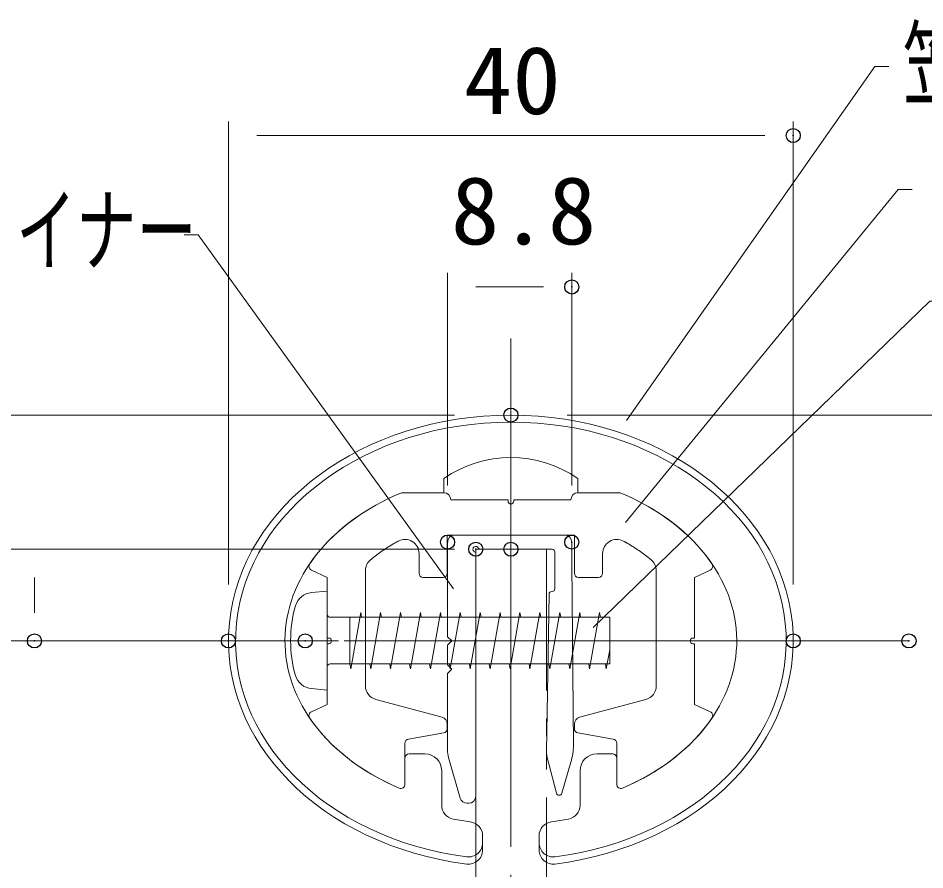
# Model space of a CAD drawing. Units: millimetres, scale not verified. Extents: x -401 to 399, y -276 to 278.
# Drawn here: x -202.4 to -138.2, y -115.5 to -55.2 of the extents above; entities that cross this region are included whole.
import ezdxf
from ezdxf.enums import TextEntityAlignment as Align

# ---------------------------------------------------------------- set-up
doc = ezdxf.new("R2010")
doc.units = ezdxf.units.MM
doc.header["$LTSCALE"] = 2
doc.header["$PDMODE"] = 32
doc.header["$PDSIZE"] = 1
doc.linetypes.add('DOUBLE_CHAIN1', pattern=[8.8, 5, -1, 0.6, -0.6, 0.6, -1])
doc.linetypes.add('LONG_CHAIN', pattern=[21, 18, -1, 1, -1])
for name, color, linetype, lineweight in [('0-2_1', 3, 'DOUBLE_CHAIN1', 9), ('0-3_2', 4, 'Continuous', 9), ('0-7_center', 5, 'LONG_CHAIN', 9), ('0-9_09寸法A', 1, 'Continuous', 9), ('0-E_笠木', 6, 'Continuous', 9), ('0-F_金台', 3, 'Continuous', 9), ('1-0_タッピンネジ', 4, 'Continuous', 9), ('1-4_08文字', 1, 'Continuous', 9)]:
    doc.layers.add(name, color=color, linetype=linetype, lineweight=lineweight)
doc.layers.add('0-6_DEFPOINTS', color=1, linetype='Continuous')
doc.styles.add('ＭＳ ゴシック', font='')
doc.styles.get('ＭＳ ゴシック').set_extended_font_data('MS Gothic')

msp = doc.modelspace()

# ---------------------------------------------------------------- linework, layer by layer
at = {"layer": '0-2_1'}
for p, q in [((-169.997, -92.802), (-169.997, -145.302)), ((-164.997, -92.802), (-164.997, -145.302))]:
    msp.add_line(p, q, dxfattribs=at)
at = {"layer": '0-2_1', "linetype": 'Continuous'}
msp.add_line((-164.997, -92.802), (-169.997, -92.802), dxfattribs=at)
at = {"layer": '0-3_2'}
for p, q in [((-171.58, -91.802), (-163.78, -91.802)), ((-171.497, -91.802), (-163.697, -91.802)), ((-171.997, -92.302), (-171.997, -99.002)), ((-163.197, -92.302), (-163.197, -93.802)), ((-169.65, -92.802), (-164.597, -92.802)), ((-164.397, -93.002), (-164.397, -95.602)), ((-169.997, -110.302), (-169.997, -93.148)), ((-163.197, -93.802), (-163.074, -106.696)), ((-164.81, -95.988), (-164.985, -107.14)), ((-164.597, -95.802), (-164.61, -95.802)), ((-171.697, -99.302), (-171.997, -99.002)), ((-171.697, -99.302), (-171.997, -99.602)), ((-171.997, -99.602), (-171.997, -101.002)), ((-171.997, -99.802), (-171.997, -100.802)), ((-171.697, -101.302), (-171.997, -101.002)), ((-171.697, -101.302), (-171.997, -101.602)), ((-171.997, -101.602), (-171.997, -107.022)), ((-171.1, -110.439), (-171.92, -107.571)), ((-164.956, -107.459), (-164.28, -110.088)), ((-163.894, -110.093), (-163.263, -107.885)), ((-170.497, -110.802), (-170.62, -110.802)), ((-170.497, -110.802), (-170.477, -110.802))]:
    msp.add_line(p, q, dxfattribs=at)
for centre, radius, start, end in [((-171.497, -92.302), 0.5, 90, 180), ((-163.697, -92.302), 0.5, 0, 90), ((-169.997, -92.802), 0.2, 30, 240), ((-170.197, -93.148), 0.2, 0, 60), ((-169.65, -92.602), 0.2, 210, 270), ((-164.597, -93.002), 0.2, 0, 90), ((-164.597, -95.602), 0.2, 270, 0), ((-164.61, -96.002), 0.2, 90, 176.02062), ((-169.997, -107.022), 2, 180, 195.9454), ((-163.988, -107.21), 1, 176.02062, 194.42077), ((-168.071, -106.511), 5, 344.0546, 357.8789), ((-170.62, -110.302), 0.5, 195.9454, 270), ((-170.497, -110.302), 0.5, 270, 0), ((-164.087, -110.038), 0.2, 194.42077, 344.0546)]:
    msp.add_arc(centre, radius, start, end, dxfattribs=at)
at = {"layer": '0-6_DEFPOINTS'}
for p in [(-147.514, -63.497), (-163.197, -74.227), (-167.514, -83.302), (-171.997, -92.302), (-163.197, -92.302), (-169.997, -92.802), (-167.514, -92.802), (-201.256, -99.302), (-187.514, -99.302), (-182.078, -99.302), (-147.514, -99.302), (-139.318, -99.302)]:
    msp.add_point(p, dxfattribs=at)
at = {"layer": '0-7_center'}
for p, q in [((-167.514, -77.881), (-167.514, -246.179)), ((-141.715, -99.302), (-205.276, -99.302)), ((-141.715, -99.302), (-205.276, -99.302)), ((-139.318, -99.302), (-204.731, -99.302))]:
    msp.add_line(p, q, dxfattribs=at)
at = {"layer": '0-9_09寸法A'}
for p, q in [((-187.514, -95.302), (-187.514, -62.497)), ((-147.514, -95.302), (-147.514, -62.497)), ((-185.514, -63.497), (-149.514, -63.497)), ((-171.997, -88.302), (-171.997, -73.227)), ((-163.197, -88.302), (-163.197, -73.227)), ((-169.997, -74.227), (-165.197, -74.227)), ((-171.514, -83.302), (-212.927, -83.302)), ((-163.514, -83.302), (-91.356, -83.302)), ((-163.514, -83.302), (-103.937, -83.302)), ((-171.514, -92.802), (-212.927, -92.802)), ((-171.514, -92.802), (-212.927, -92.802)), ((-173.997, -92.802), (-202.256, -92.802)), ((-201.256, -94.802), (-201.256, -97.302)), ((-186.078, -99.302), (-202.256, -99.302))]:
    msp.add_line(p, q, dxfattribs=at)
at = {"layer": '0-E_笠木'}
for p, q in [((-172.264, -88.802), (-172.264, -87.802)), ((-172.264, -88.802), (-172.264, -87.802)), ((-162.764, -88.802), (-162.764, -87.802)), ((-172.264, -88.802), (-175.26, -88.802)), ((-172.264, -88.802), (-175.26, -88.802)), ((-159.768, -88.802), (-162.764, -88.802)), ((-175.014, -107.602), (-175.014, -109.454)), ((-175.014, -107.602), (-175.014, -109.454)), ((-174.714, -107.302), (-173.614, -107.302)), ((-174.714, -107.302), (-173.614, -107.302)), ((-160.314, -107.302), (-161.414, -107.302)), ((-160.314, -107.302), (-161.414, -107.302)), ((-160.014, -107.602), (-160.014, -109.454)), ((-160.014, -107.602), (-160.014, -109.454)), ((-172.414, -108.502), (-172.414, -110.938)), ((-172.414, -108.502), (-172.414, -110.938)), ((-162.614, -108.502), (-162.614, -110.938)), ((-162.614, -108.502), (-162.614, -110.938)), ((-169.514, -114.113), (-169.514, -113.107)), ((-169.514, -114.113), (-169.514, -113.107)), ((-165.514, -114.113), (-165.514, -113.107)), ((-165.514, -114.113), (-165.514, -113.107))]:
    msp.add_line(p, q, dxfattribs=at)
msp.add_lwpolyline([(-159.768, -88.802), (-162.764, -88.802), (-162.764, -87.802)], dxfattribs=at)
for centre, radius, start, end in [((-167.514, -94.573), 8.271, 54.94886, 125.05114), ((-167.514, -94.573), 8.271, 54.94886, 125.05114), ((-174.714, -107.602), 0.3, 90, 180), ((-174.714, -107.602), 0.3, 90, 180), ((-173.614, -108.502), 1.2, 0, 90), ((-173.614, -108.502), 1.2, 0, 90), ((-161.414, -108.502), 1.2, 90, 180), ((-161.414, -108.502), 1.2, 90, 180), ((-160.314, -107.602), 0.3, 0, 90), ((-160.314, -107.602), 0.3, 0, 90), ((-175.314, -109.454), 0.3, 246.87203, 0), ((-175.314, -109.454), 0.3, 246.87203, 0), ((-159.714, -109.454), 0.3, 180, 293.12797), ((-159.714, -109.454), 0.3, 180, 293.12797), ((-171.414, -110.938), 1, 180, 259.27786), ((-171.414, -110.938), 1, 180, 259.27786), ((-163.614, -110.938), 1, 280.72214, 0), ((-163.614, -110.938), 1, 280.72214, 0), ((-170.514, -113.107), 1, 0, 82.53753), ((-170.514, -113.107), 1, 0, 82.53753), ((-164.514, -113.107), 1, 97.46247, 180), ((-164.514, -113.107), 1, 97.46247, 180), ((-170.514, -113.605), 1, 262.64255, 0), ((-170.514, -113.605), 1, 262.64255, 0), ((-164.514, -113.605), 1, 180, 277.35745), ((-164.514, -113.605), 1, 180, 277.35745), ((-170.514, -114.113), 1, 262.78596, 0), ((-170.514, -114.113), 1, 262.78596, 0), ((-164.514, -114.113), 1, 180, 277.21404), ((-164.514, -114.113), 1, 180, 277.21404)]:
    msp.add_arc(centre, radius, start, end, dxfattribs=at)
for centre, major_axis, ratio, start_param, end_param in [((-167.514, -99.302), (-20, 0), 0.8, 1.727718, 7.69706), ((-167.514, -99.302), (-20, 0), 0.8, 1.727718, 7.69706), ((-167.514, -99.3), (-19.5, -0.002), 0.794747, 4.712298, 7.69277), ((-167.514, -99.3), (-19.5, -0.002), 0.794747, 4.712298, 7.69277), ((-167.514, -99.3), (19.5, -0.002), 0.794747, 4.8736, 7.854072), ((-167.514, -99.3), (19.5, -0.002), 0.794747, 4.8736, 7.854072), ((-167.514, -99.302), (16, 0), 0.75, 2.076157, 4.19471), ((-167.514, -99.302), (16, 0), 0.75, 2.076157, 4.19471), ((-167.514, -99.302), (-16, 0), 0.75, 2.088475, 4.207028), ((-167.514, -99.302), (-16, 0), 0.75, 2.088475, 4.207028), ((-167.514, -99.302), (17, 0), 0.764706, 4.469657, 4.542746), ((-167.514, -99.302), (17, 0), 0.764706, 4.469657, 4.542746), ((-167.514, -99.302), (-17, 0), 0.764706, 1.74044, 1.813529), ((-167.514, -99.302), (-17, 0), 0.764706, 1.74044, 1.813529)]:
    msp.add_ellipse(centre, major_axis=major_axis, ratio=ratio, start_param=start_param, end_param=end_param, dxfattribs=at)
at = {"layer": '0-F_金台'}
for p, q in [((-172.264, -88.802), (-175.26, -88.802)), ((-172.264, -88.802), (-175.26, -88.802)), ((-162.764, -88.802), (-159.768, -88.802)), ((-162.764, -88.802), (-159.768, -88.802)), ((-171.764, -89.302), (-167.714, -89.302)), ((-171.764, -89.302), (-167.714, -89.302)), ((-171.764, -89.302), (-171.744, -89.302)), ((-171.764, -89.302), (-171.744, -89.302)), ((-167.714, -89.402), (-167.714, -89.302)), ((-167.714, -89.402), (-167.714, -89.302)), ((-167.314, -89.402), (-167.314, -89.302)), ((-167.314, -89.402), (-167.314, -89.302)), ((-163.264, -89.302), (-167.314, -89.302)), ((-163.264, -89.302), (-167.314, -89.302)), ((-163.264, -89.302), (-163.244, -89.302)), ((-163.264, -89.302), (-163.244, -89.302)), ((-163.014, -91.802), (-172.014, -91.802)), ((-163.014, -91.802), (-172.014, -91.802)), ((-172.014, -91.802), (-172.014, -94.502)), ((-172.014, -91.802), (-172.014, -94.502)), ((-163.014, -91.802), (-163.014, -94.502)), ((-163.014, -91.802), (-163.014, -94.502)), ((-174.014, -94.502), (-174.014, -93.112)), ((-174.014, -94.502), (-174.014, -93.112)), ((-161.014, -94.502), (-161.014, -93.112)), ((-161.014, -94.502), (-161.014, -93.112)), ((-181.637, -94.278), (-180.514, -94.802)), ((-181.637, -94.278), (-180.514, -94.802)), ((-177.814, -94.321), (-177.814, -102.481)), ((-177.814, -94.321), (-177.814, -102.481)), ((-157.214, -94.321), (-157.214, -102.481)), ((-157.214, -94.321), (-157.214, -102.481)), ((-153.39, -94.278), (-154.514, -94.802)), ((-153.39, -94.278), (-154.514, -94.802)), ((-180.514, -94.802), (-180.514, -99.102)), ((-180.514, -94.802), (-180.514, -99.102)), ((-173.714, -94.802), (-172.314, -94.802)), ((-173.714, -94.802), (-172.314, -94.802)), ((-161.314, -94.802), (-162.714, -94.802)), ((-161.314, -94.802), (-162.714, -94.802)), ((-154.514, -94.802), (-154.514, -99.102)), ((-154.514, -94.802), (-154.514, -99.102)), ((-180.414, -99.102), (-180.514, -99.102)), ((-180.414, -99.102), (-180.514, -99.102)), ((-180.514, -99.502), (-180.514, -103.802)), ((-180.414, -99.502), (-180.514, -99.502)), ((-180.414, -99.502), (-180.514, -99.502)), ((-180.514, -99.502), (-180.514, -103.802)), ((-154.614, -99.102), (-154.514, -99.102)), ((-154.614, -99.102), (-154.514, -99.102)), ((-154.614, -99.502), (-154.514, -99.502)), ((-154.614, -99.502), (-154.514, -99.502)), ((-154.514, -99.502), (-154.514, -103.802)), ((-180.514, -103.802), (-181.637, -104.326)), ((-180.514, -103.802), (-181.637, -104.326)), ((-177.073, -103.447), (-172.384, -104.703)), ((-177.073, -103.447), (-172.384, -104.703)), ((-157.955, -103.447), (-162.643, -104.703)), ((-157.955, -103.447), (-162.643, -104.703)), ((-154.514, -103.802), (-153.39, -104.326)), ((-172.014, -105.186), (-172.014, -105.521)), ((-172.014, -105.186), (-172.014, -105.521)), ((-163.014, -105.186), (-163.014, -105.521)), ((-163.014, -105.186), (-163.014, -105.521)), ((-174.766, -106.258), (-172.262, -105.817)), ((-174.766, -106.258), (-172.262, -105.817)), ((-160.262, -106.258), (-162.766, -105.817)), ((-160.262, -106.258), (-162.766, -105.817)), ((-175.014, -109.454), (-175.014, -106.554)), ((-175.014, -109.454), (-175.014, -106.554)), ((-160.014, -109.454), (-160.014, -106.554)), ((-160.014, -109.454), (-160.014, -106.554))]:
    msp.add_line(p, q, dxfattribs=at)
for points in [[(-175.493, -92.234), (-175.529, -92.254), (-175.565, -92.273), (-175.601, -92.293), (-175.637, -92.313), (-175.672, -92.334), (-175.708, -92.354), (-175.743, -92.374), (-175.779, -92.394), (-175.814, -92.415), (-175.849, -92.435), (-175.884, -92.456), (-175.919, -92.476), (-175.954, -92.497), (-175.988, -92.518), (-176.023, -92.539), (-176.057, -92.56), (-176.092, -92.581), (-176.126, -92.602), (-176.16, -92.623), (-176.194, -92.644), (-176.228, -92.666), (-176.262, -92.687), (-176.295, -92.709), (-176.329, -92.73), (-176.362, -92.752), (-176.395, -92.774), (-176.428, -92.795), (-176.461, -92.817), (-176.494, -92.839), (-176.527, -92.861), (-176.56, -92.883), (-176.592, -92.905), (-176.625, -92.927), (-176.657, -92.95), (-176.689, -92.972), (-176.721, -92.994), (-176.753, -93.017), (-176.785, -93.039), (-176.816, -93.062)], [(-175.493, -92.234), (-175.529, -92.254), (-175.565, -92.273), (-175.601, -92.293), (-175.637, -92.313), (-175.672, -92.334), (-175.708, -92.354), (-175.743, -92.374), (-175.779, -92.394), (-175.814, -92.415), (-175.849, -92.435), (-175.884, -92.456), (-175.919, -92.476), (-175.954, -92.497), (-175.988, -92.518), (-176.023, -92.539), (-176.057, -92.56), (-176.092, -92.581), (-176.126, -92.602), (-176.16, -92.623), (-176.194, -92.644), (-176.228, -92.666), (-176.262, -92.687), (-176.295, -92.709), (-176.329, -92.73), (-176.362, -92.752), (-176.395, -92.774), (-176.428, -92.795), (-176.461, -92.817), (-176.494, -92.839), (-176.527, -92.861), (-176.56, -92.883), (-176.592, -92.905), (-176.625, -92.927), (-176.657, -92.95), (-176.689, -92.972), (-176.721, -92.994), (-176.753, -93.017), (-176.785, -93.039), (-176.816, -93.062)], [(-159.535, -92.234), (-159.499, -92.254), (-159.463, -92.273), (-159.427, -92.293), (-159.391, -92.313), (-159.355, -92.334), (-159.32, -92.354), (-159.284, -92.374), (-159.249, -92.394), (-159.214, -92.415), (-159.179, -92.435), (-159.144, -92.456), (-159.109, -92.476), (-159.074, -92.497), (-159.039, -92.518), (-159.005, -92.539), (-158.97, -92.56), (-158.936, -92.581), (-158.902, -92.602), (-158.868, -92.623), (-158.834, -92.644), (-158.8, -92.666), (-158.766, -92.687), (-158.732, -92.709), (-158.699, -92.73), (-158.666, -92.752), (-158.632, -92.774), (-158.599, -92.795), (-158.566, -92.817), (-158.533, -92.839), (-158.501, -92.861), (-158.468, -92.883), (-158.436, -92.905), (-158.403, -92.927), (-158.371, -92.95), (-158.339, -92.972), (-158.307, -92.994), (-158.275, -93.017), (-158.243, -93.039), (-158.211, -93.062)], [(-159.535, -92.234), (-159.499, -92.254), (-159.463, -92.273), (-159.427, -92.293), (-159.391, -92.313), (-159.355, -92.334), (-159.32, -92.354), (-159.284, -92.374), (-159.249, -92.394), (-159.214, -92.415), (-159.179, -92.435), (-159.144, -92.456), (-159.109, -92.476), (-159.074, -92.497), (-159.039, -92.518), (-159.005, -92.539), (-158.97, -92.56), (-158.936, -92.581), (-158.902, -92.602), (-158.868, -92.623), (-158.834, -92.644), (-158.8, -92.666), (-158.766, -92.687), (-158.732, -92.709), (-158.699, -92.73), (-158.666, -92.752), (-158.632, -92.774), (-158.599, -92.795), (-158.566, -92.817), (-158.533, -92.839), (-158.501, -92.861), (-158.468, -92.883), (-158.436, -92.905), (-158.403, -92.927), (-158.371, -92.95), (-158.339, -92.972), (-158.307, -92.994), (-158.275, -93.017), (-158.243, -93.039), (-158.211, -93.062)], [(-176.816, -93.062), (-176.848, -93.085), (-176.879, -93.107), (-176.91, -93.13), (-176.941, -93.153), (-176.972, -93.176), (-177.003, -93.199), (-177.034, -93.222), (-177.065, -93.245), (-177.095, -93.268), (-177.126, -93.291), (-177.156, -93.315), (-177.186, -93.338), (-177.216, -93.361), (-177.246, -93.385), (-177.275, -93.408), (-177.305, -93.432), (-177.334, -93.455), (-177.364, -93.479), (-177.393, -93.503), (-177.422, -93.527), (-177.451, -93.55)], [(-176.816, -93.062), (-176.848, -93.085), (-176.879, -93.107), (-176.91, -93.13), (-176.941, -93.153), (-176.972, -93.176), (-177.003, -93.199), (-177.034, -93.222), (-177.065, -93.245), (-177.095, -93.268), (-177.126, -93.291), (-177.156, -93.315), (-177.186, -93.338), (-177.216, -93.361), (-177.246, -93.385), (-177.275, -93.408), (-177.305, -93.432), (-177.334, -93.455), (-177.364, -93.479), (-177.393, -93.503), (-177.422, -93.527), (-177.451, -93.55)], [(-158.211, -93.062), (-158.18, -93.085), (-158.149, -93.107), (-158.117, -93.13), (-158.086, -93.153), (-158.055, -93.176), (-158.024, -93.199), (-157.994, -93.222), (-157.963, -93.245), (-157.932, -93.268), (-157.902, -93.291), (-157.872, -93.315), (-157.842, -93.338), (-157.812, -93.361), (-157.782, -93.385), (-157.752, -93.408), (-157.723, -93.432), (-157.693, -93.455), (-157.664, -93.479), (-157.635, -93.503), (-157.606, -93.527), (-157.577, -93.55)], [(-158.211, -93.062), (-158.18, -93.085), (-158.149, -93.107), (-158.117, -93.13), (-158.086, -93.153), (-158.055, -93.176), (-158.024, -93.199), (-157.994, -93.222), (-157.963, -93.245), (-157.932, -93.268), (-157.902, -93.291), (-157.872, -93.315), (-157.842, -93.338), (-157.812, -93.361), (-157.782, -93.385), (-157.752, -93.408), (-157.723, -93.432), (-157.693, -93.455), (-157.664, -93.479), (-157.635, -93.503), (-157.606, -93.527), (-157.577, -93.55)], [(-154.514, -99.502), (-154.514, -103.802), (-153.39, -104.326)]]:
    msp.add_lwpolyline(points, dxfattribs=at)
for centre, radius, start, end in [((-172.264, -89.302), 0.5, 0, 90), ((-172.264, -89.302), 0.5, 0, 90), ((-162.764, -89.302), 0.5, 90, 180), ((-162.764, -89.302), 0.5, 90, 180), ((-167.514, -89.402), 0.2, 180, 0), ((-167.514, -89.402), 0.2, 180, 0), ((-175.014, -93.112), 1, 0, 118.6218), ((-175.014, -93.112), 1, 0, 118.6218), ((-160.014, -93.112), 1, 61.3782, 180), ((-160.014, -93.112), 1, 61.3782, 180), ((-176.814, -94.321), 1, 129.58241, 180), ((-176.814, -94.321), 1, 129.58241, 180), ((-158.214, -94.321), 1, 0, 50.41759), ((-158.214, -94.321), 1, 0, 50.41759), ((-181.511, -94.006), 0.3, 145.70475, 245), ((-181.511, -94.006), 0.3, 145.70475, 245), ((-153.517, -94.006), 0.3, 295, 34.29525), ((-153.517, -94.006), 0.3, 295, 34.29525), ((-173.714, -94.502), 0.3, 180, 270), ((-173.714, -94.502), 0.3, 180, 270), ((-172.314, -94.502), 0.3, 270, 0), ((-172.314, -94.502), 0.3, 270, 0), ((-162.714, -94.502), 0.3, 180, 270), ((-162.714, -94.502), 0.3, 180, 270), ((-161.314, -94.502), 0.3, 270, 0), ((-161.314, -94.502), 0.3, 270, 0), ((-180.414, -99.302), 0.2, 270, 90), ((-180.414, -99.302), 0.2, 270, 90), ((-154.614, -99.302), 0.2, 90, 270), ((-154.614, -99.302), 0.2, 90, 270), ((-176.814, -102.481), 1, 180, 255), ((-176.814, -102.481), 1, 180, 255), ((-158.214, -102.481), 1, 285, 0), ((-158.214, -102.481), 1, 285, 0), ((-181.511, -104.598), 0.3, 115, 214.29525), ((-181.511, -104.598), 0.3, 115, 214.29525), ((-153.517, -104.598), 0.3, 325.70475, 65), ((-153.517, -104.598), 0.3, 325.70475, 65), ((-172.514, -105.186), 0.5, 0, 75), ((-172.514, -105.186), 0.5, 0, 75), ((-162.514, -105.186), 0.5, 105, 180), ((-162.514, -105.186), 0.5, 105, 180), ((-172.314, -105.521), 0.3, 280, 0), ((-172.314, -105.521), 0.3, 280, 0), ((-162.714, -105.521), 0.3, 180, 260), ((-162.714, -105.521), 0.3, 180, 260), ((-174.714, -106.554), 0.3, 100, 180), ((-174.714, -106.554), 0.3, 100, 180), ((-160.314, -106.554), 0.3, 0, 80), ((-160.314, -106.554), 0.3, 0, 80), ((-175.314, -109.454), 0.3, 246.87203, 0), ((-175.314, -109.454), 0.3, 246.87203, 0), ((-159.714, -109.454), 0.3, 180, 293.12797), ((-159.714, -109.454), 0.3, 180, 293.12797)]:
    msp.add_arc(centre, radius, start, end, dxfattribs=at)
for major_axis, start_param, end_param in [((16, 0), 2.076157, 2.668768), ((16, 0), 2.076157, 2.668768), ((-16, 0), 3.614417, 4.207028), ((-16, 0), 3.614417, 4.207028), ((16, 0), 3.614417, 4.19471), ((16, 0), 3.614417, 4.19471), ((-16, 0), 2.088475, 2.668768), ((-16, 0), 2.088475, 2.668768)]:
    msp.add_ellipse((-167.514, -99.302), major_axis=major_axis, ratio=0.75, start_param=start_param, end_param=end_param, dxfattribs=at)
at = {"layer": '1-0_タッピンネジ'}
for p, q in [((-181.633, -95.878), (-180.514, -95.78)), ((-180.514, -95.78), (-180.514, -102.78)), ((-178.852, -101.28), (-178.147, -97.28)), ((-178.085, -97.63), (-178.147, -97.28)), ((-177.442, -101.28), (-176.737, -97.28)), ((-176.675, -97.63), (-176.737, -97.28)), ((-176.032, -101.28), (-175.327, -97.28)), ((-175.265, -97.63), (-175.327, -97.28)), ((-174.622, -101.28), (-173.917, -97.28)), ((-173.855, -97.63), (-173.917, -97.28)), ((-173.212, -101.28), (-172.507, -97.28)), ((-172.445, -97.63), (-172.507, -97.28)), ((-171.802, -101.28), (-171.097, -97.28)), ((-171.035, -97.63), (-171.097, -97.28)), ((-170.392, -101.28), (-169.687, -97.28)), ((-169.625, -97.63), (-169.687, -97.28)), ((-168.982, -101.28), (-168.277, -97.28)), ((-168.215, -97.63), (-168.277, -97.28)), ((-167.572, -101.28), (-166.867, -97.28)), ((-166.805, -97.63), (-166.867, -97.28)), ((-166.162, -101.28), (-165.457, -97.28)), ((-165.395, -97.63), (-165.457, -97.28)), ((-164.752, -101.28), (-164.047, -97.28)), ((-163.985, -97.63), (-164.047, -97.28)), ((-163.342, -101.28), (-162.637, -97.28)), ((-162.575, -97.63), (-162.637, -97.28)), ((-161.932, -101.28), (-161.227, -97.28)), ((-161.165, -97.63), (-161.227, -97.28)), ((-180.314, -97.63), (-178.02, -97.63)), ((-178.914, -100.93), (-178.914, -97.63)), ((-178.014, -97.63), (-174.914, -97.63)), ((-166.114, -97.63), (-174.914, -97.63)), ((-160.752, -101.28), (-160.514, -99.928)), ((-178.02, -100.93), (-180.314, -100.93)), ((-178.852, -101.28), (-178.914, -100.93)), ((-174.914, -100.93), (-178.014, -100.93)), ((-177.442, -101.28), (-177.504, -100.93)), ((-176.032, -101.28), (-176.094, -100.93)), ((-166.114, -100.93), (-174.914, -100.93)), ((-174.622, -101.28), (-174.684, -100.93)), ((-173.212, -101.28), (-173.274, -100.93)), ((-171.802, -101.28), (-171.864, -100.93)), ((-170.392, -101.28), (-170.454, -100.93)), ((-168.982, -101.28), (-169.044, -100.93)), ((-167.572, -101.28), (-167.634, -100.93)), ((-166.162, -101.28), (-166.224, -100.93)), ((-160.514, -100.93), (-166.114, -100.93)), ((-164.752, -101.28), (-164.814, -100.93)), ((-163.342, -101.28), (-163.404, -100.93)), ((-161.932, -101.28), (-161.994, -100.93)), ((-160.752, -101.28), (-160.814, -100.93)), ((-180.514, -102.78), (-181.633, -102.682))]:
    msp.add_line(p, q, dxfattribs=at)
msp.add_lwpolyline([(-166.114, -97.63), (-160.514, -97.63), (-160.514, -100.93)], dxfattribs=at)
for centre, radius, start, end in [((-181.52, -97.173), 1.3, 95, 164.11915), ((-174.114, -99.28), 9, 164.11915, 195.88085), ((-180.314, -97.43), 0.2, 180, 270), ((-180.314, -101.13), 0.2, 90, 180), ((-181.52, -101.387), 1.3, 195.88085, 265)]:
    msp.add_arc(centre, radius, start, end, dxfattribs=at)
at = {"layer": '1-4_08文字'}
for points in [[(-140.745, -58.614), (-141.745, -58.614), (-159.326, -83.696)], [(-139.092, -67.315), (-140.092, -67.315), (-159.393, -90.918)], [(-190.661, -70.538), (-189.661, -70.538), (-171.586, -95.607)], [(-136.828, -75.229), (-137.828, -75.229), (-161.695, -98.359)]]:
    msp.add_lwpolyline(points, dxfattribs=at)

# ---------------------------------------------------------------- texts
at = {"layer": '0-9_09寸法A', "color": 2, "style": 'ＭＳ ゴシック', "width": 1.05}
for s, p in [('40', (-170.847, -63.422)), ('8.8', (-171.763, -72.652))]:
    msp.add_text(s, height=4.809, dxfattribs=at).set_placement(p, align=Align.BOTTOM_LEFT)
at = {"layer": '1-4_08文字', "color": 2, "style": 'ＭＳ ゴシック', "width": 0.65}
for s, p in [('笠木（ビニール）', (-139.745, -62.239)), ('フラットバー用ライナー', (-236.666, -74.044))]:
    msp.add_text(s, height=4.809, dxfattribs=at).set_placement(p, align=Align.BOTTOM_LEFT)

doc.saveas('drawing.dxf')
